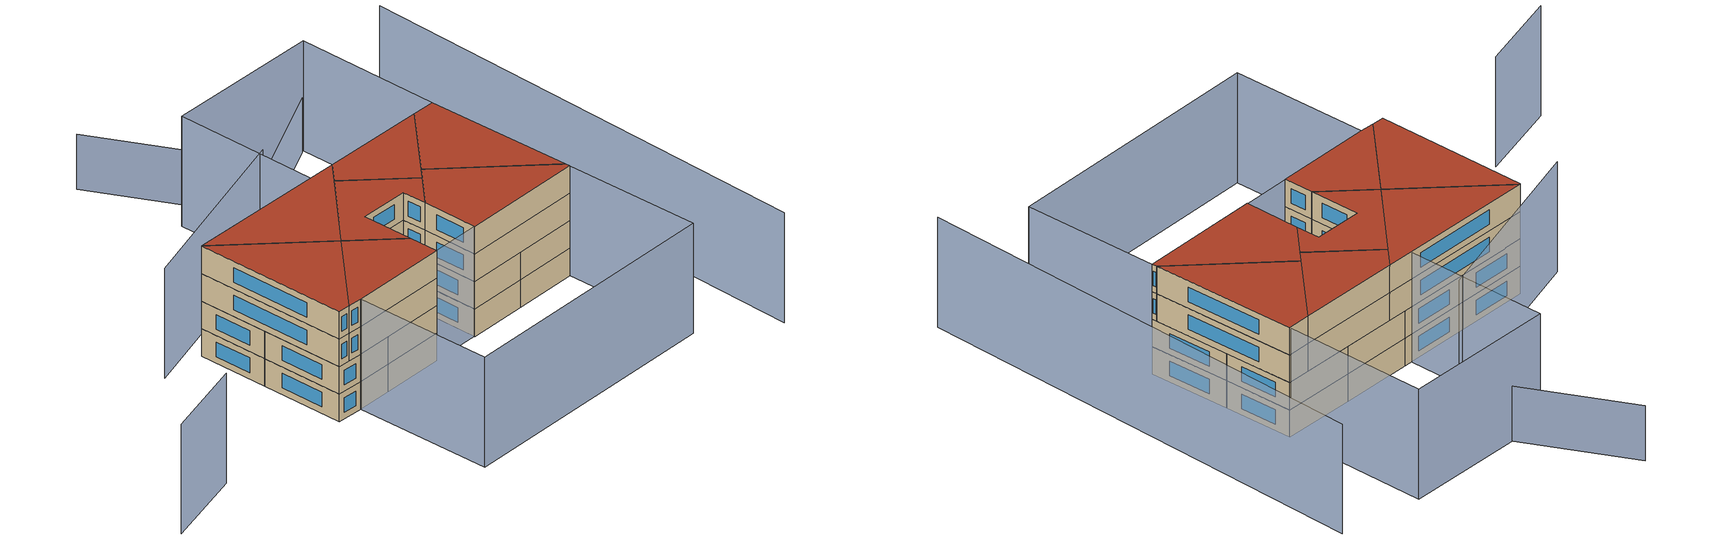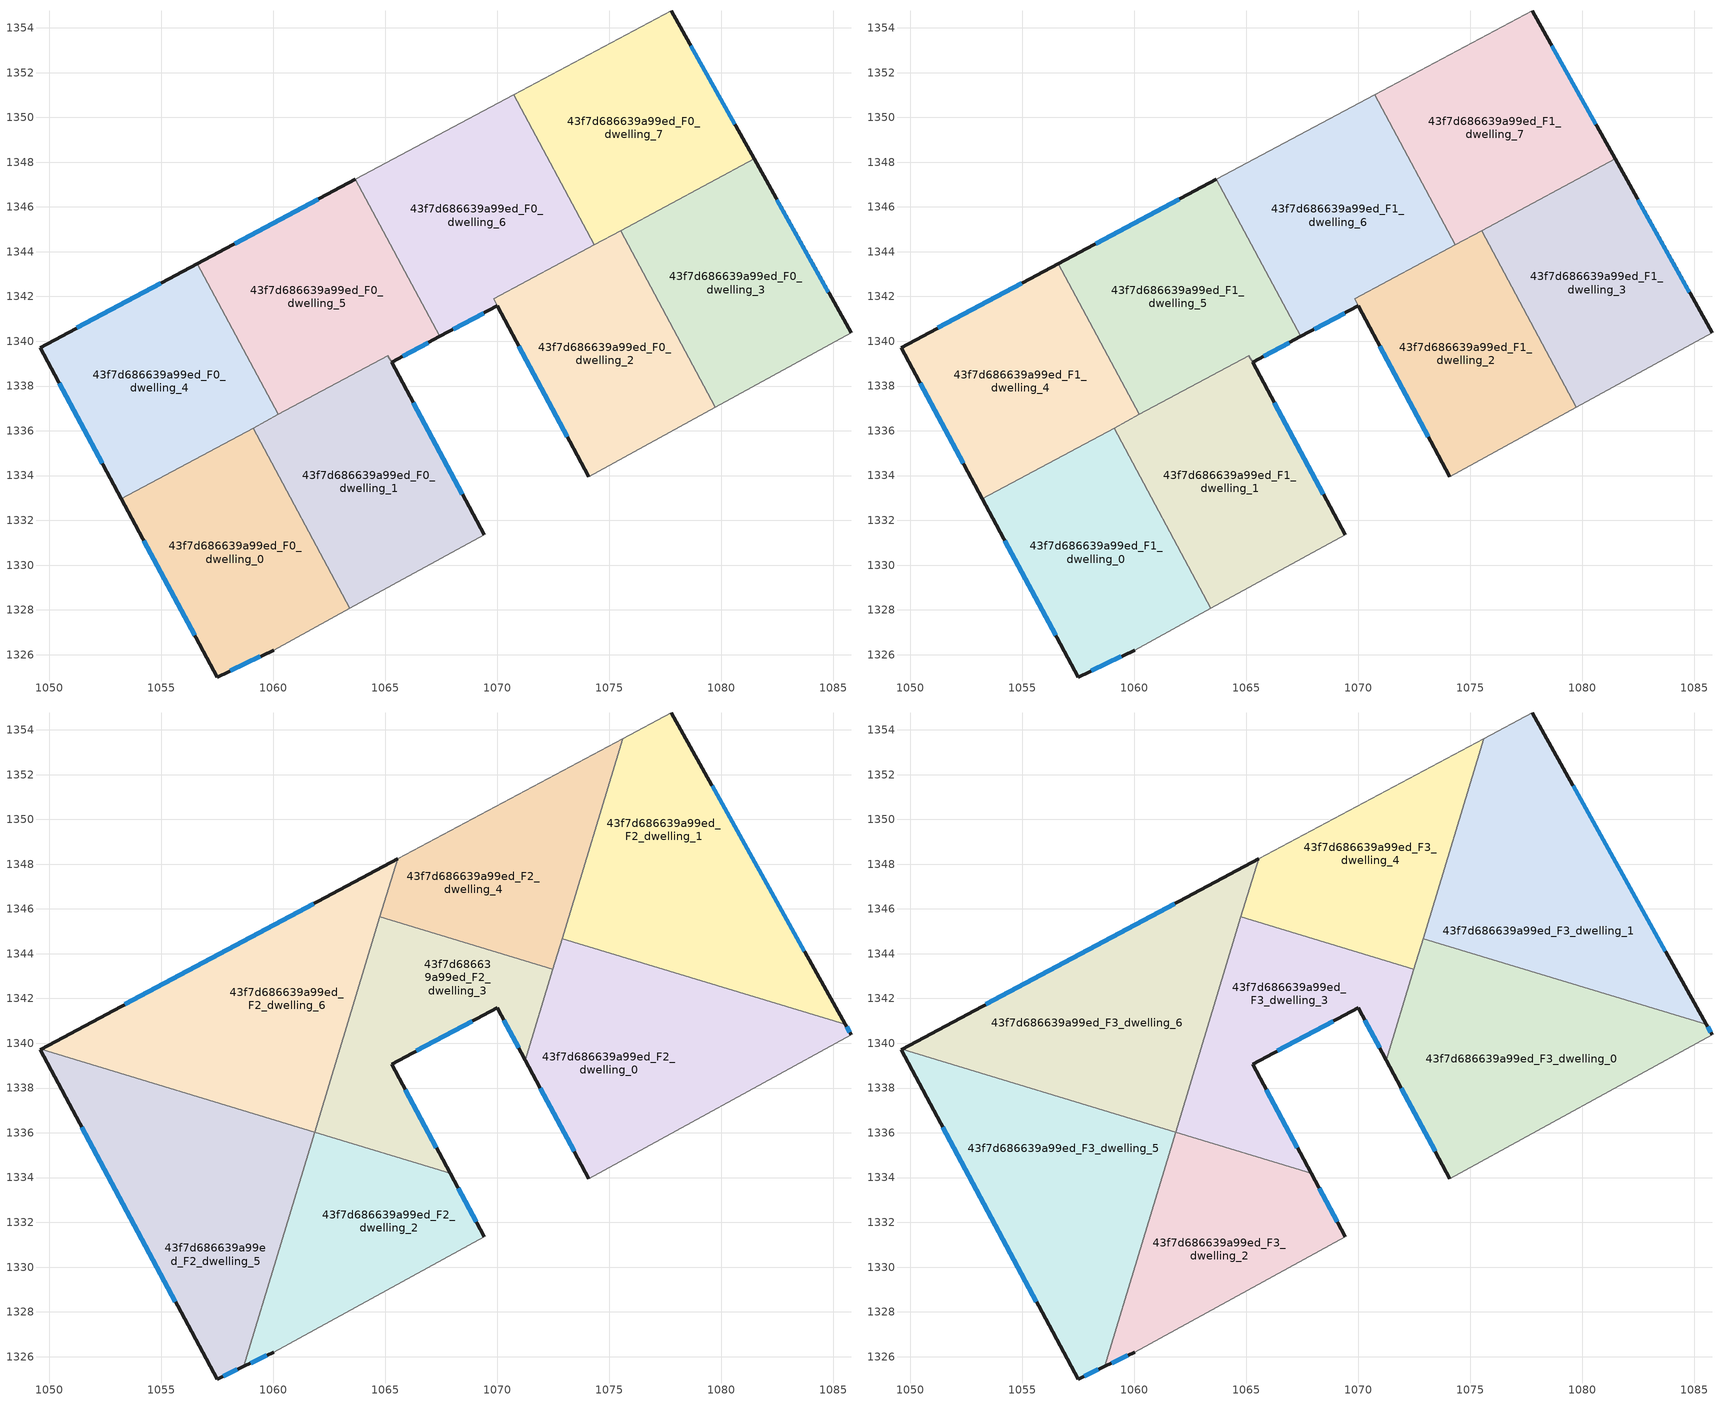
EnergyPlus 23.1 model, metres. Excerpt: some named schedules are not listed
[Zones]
43f7d686639a99ed_F0_dwelling_0
 floor ground (EU_floor_Construction): 1059.09,1336.12 1063.41,1328.07 1060.02,1326.21 1057.48,1324.99 1053.2,1332.96 z0
 wall outside (EU_wall_Construction): 1053.2,1332.96 1057.48,1324.99 1060.02,1326.21 z0:3
 wall to 43f7d686639a99ed_F0_dwelling_1 (EU_wall_Construction): 1063.41,1328.07 1059.09,1336.12 z0:3
 wall adiabatic (EU_wall_Construction): 1060.02,1326.21 1063.41,1328.07 z0:3
 wall to 43f7d686639a99ed_F0_dwelling_4 (EU_wall_Construction): 1059.09,1336.12 1053.2,1332.96 z0:3
 window (EU_Window_Construction): 1058.08,1325.28 1059.42,1325.92 / 1054.21,1331.09 1056.48,1326.86 z0.7:2.3
43f7d686639a99ed_F0_dwelling_1
 floor ground (EU_floor_Construction): 1065.12,1339.36 1069.41,1331.37 1063.41,1328.07 1059.09,1336.12 z0
 wall outside (EU_wall_Construction): 1069.41,1331.37 1065.28,1339.06 z0:3
 wall adiabatic (EU_wall_Construction): 1063.41,1328.07 1069.41,1331.37 z0:3
 wall to 43f7d686639a99ed_F0_dwelling_5 (EU_wall_Construction): 1065.28,1339.06 1065.12,1339.36 1060.23,1336.73 z0:3
 wall to 43f7d686639a99ed_F0_dwelling_4 (EU_wall_Construction): 1060.23,1336.73 1059.09,1336.12 z0:3
 window (EU_Window_Construction): 1068.44,1333.17 1066.25,1337.26 z0.7:2.3
43f7d686639a99ed_F0_dwelling_2
 floor ground (EU_floor_Construction): 1075.51,1344.94 1079.75,1337.05 1074.1,1333.94 1069.84,1341.89 z0
 wall outside (EU_wall_Construction): 1070,1341.58 1074.1,1333.94 z0:3
 wall to 43f7d686639a99ed_F0_dwelling_3 (EU_wall_Construction): 1079.75,1337.05 1075.51,1344.94 z0:3
 wall adiabatic (EU_wall_Construction): 1074.1,1333.94 1079.75,1337.05 z0:3
 wall to 43f7d686639a99ed_F0_dwelling_6 (EU_wall_Construction): 1074.34,1344.31 1069.84,1341.89 1070,1341.58 z0:3
 wall to 43f7d686639a99ed_F0_dwelling_7 (EU_wall_Construction): 1075.51,1344.94 1074.34,1344.31 z0:3
 window (EU_Window_Construction): 1070.96,1339.79 1073.14,1335.73 z0.7:2.3
43f7d686639a99ed_F0_dwelling_3
 floor ground (EU_floor_Construction): 1081.47,1348.14 1085.8,1340.38 1079.75,1337.05 1075.51,1344.94 z0
 wall outside (EU_wall_Construction): 1085.8,1340.38 1081.47,1348.14 z0:3
 wall adiabatic (EU_wall_Construction): 1079.75,1337.05 1085.8,1340.38 z0:3
 wall to 43f7d686639a99ed_F0_dwelling_7 (EU_wall_Construction): 1081.47,1348.14 1075.51,1344.94 z0:3
 window (EU_Window_Construction): 1084.79,1342.2 1082.49,1346.32 z0.7:2.3
43f7d686639a99ed_F0_dwelling_4
 floor ground (EU_floor_Construction): 1056.61,1343.46 1060.23,1336.73 1053.2,1332.96 1049.58,1339.71 z0
 wall outside (EU_wall_Construction): 1056.61,1343.46 1049.58,1339.71 1053.2,1332.96 z0:3
 wall to 43f7d686639a99ed_F0_dwelling_5 (EU_wall_Construction): 1060.23,1336.73 1056.61,1343.46 z0:3
 window (EU_Window_Construction): 1050.43,1338.12 1052.35,1334.54 / 1054.96,1342.58 1051.23,1340.59 z0.7:2.3
43f7d686639a99ed_F0_dwelling_5
 floor ground (EU_floor_Construction): 1063.66,1347.23 1067.43,1340.21 1065.28,1339.06 1065.12,1339.36 1060.23,1336.73 1056.61,1343.46 z0
 wall outside (EU_wall_Construction): 1063.66,1347.23 1056.61,1343.46 / 1065.28,1339.06 1067.43,1340.21 z0:3
 wall to 43f7d686639a99ed_F0_dwelling_6 (EU_wall_Construction): 1067.27,1340.52 1063.66,1347.23 / 1067.43,1340.21 1067.27,1340.51 z0:3
 window (EU_Window_Construction): 1062.01,1346.35 1058.27,1344.35 / 1065.79,1339.33 1066.93,1339.94 z0.7:2.3
43f7d686639a99ed_F0_dwelling_6
 floor ground (EU_floor_Construction): 1070.74,1351 1074.34,1344.31 1069.83,1341.89 1070,1341.58 1067.43,1340.21 1063.66,1347.23 z0
 wall outside (EU_wall_Construction): 1067.43,1340.21 1070,1341.58 z0:3
 wall adiabatic (EU_wall_Construction): 1070.74,1351 1063.66,1347.23 z0:3
 wall to 43f7d686639a99ed_F0_dwelling_7 (EU_wall_Construction): 1074.34,1344.31 1070.74,1351 z0:3
 window (EU_Window_Construction): 1068.04,1340.53 1069.4,1341.26 z0.7:2.3
43f7d686639a99ed_F0_dwelling_7
 floor ground (EU_floor_Construction): 1077.78,1354.76 1081.47,1348.14 1074.34,1344.31 1070.74,1351 z0
 wall outside (EU_wall_Construction): 1081.47,1348.14 1077.78,1354.76 z0:3
 wall adiabatic (EU_wall_Construction): 1077.78,1354.76 1070.74,1351 z0:3
 window (EU_Window_Construction): 1080.61,1349.7 1078.65,1353.21 z0.7:2.3
43f7d686639a99ed_F1_dwelling_0
 floor to 43f7d686639a99ed_F0_dwelling_0 (EU_floor_Construction): 1059.09,1336.12 1063.41,1328.07 1060.02,1326.21 1057.48,1324.99 1053.2,1332.96 z3
 wall outside (EU_wall_Construction): 1053.2,1332.96 1057.48,1324.99 1060.02,1326.21 z3:6
 wall to 43f7d686639a99ed_F1_dwelling_1 (EU_wall_Construction): 1063.41,1328.07 1059.09,1336.12 z3:6
 wall adiabatic (EU_wall_Construction): 1060.02,1326.21 1063.41,1328.07 z3:6
 wall to 43f7d686639a99ed_F1_dwelling_4 (EU_wall_Construction): 1059.09,1336.12 1053.2,1332.96 z3:6
 window (EU_Window_Construction): 1058.08,1325.28 1059.42,1325.92 / 1054.21,1331.09 1056.48,1326.86 z3.7:5.3
43f7d686639a99ed_F1_dwelling_1
 floor to 43f7d686639a99ed_F0_dwelling_1 (EU_floor_Construction): 1065.12,1339.36 1069.41,1331.37 1063.41,1328.07 1059.09,1336.12 z3
 wall outside (EU_wall_Construction): 1069.41,1331.37 1065.28,1339.06 z3:6
 wall adiabatic (EU_wall_Construction): 1063.41,1328.07 1069.41,1331.37 z3:6
 wall to 43f7d686639a99ed_F1_dwelling_5 (EU_wall_Construction): 1065.28,1339.06 1065.12,1339.36 1060.23,1336.73 z3:6
 wall to 43f7d686639a99ed_F1_dwelling_4 (EU_wall_Construction): 1060.23,1336.73 1059.09,1336.12 z3:6
 window (EU_Window_Construction): 1068.44,1333.17 1066.25,1337.26 z3.7:5.3
43f7d686639a99ed_F1_dwelling_2
 floor to 43f7d686639a99ed_F0_dwelling_2 (EU_floor_Construction): 1075.51,1344.94 1079.75,1337.05 1074.1,1333.94 1069.84,1341.89 z3
 wall outside (EU_wall_Construction): 1070,1341.58 1074.1,1333.94 z3:6
 wall to 43f7d686639a99ed_F1_dwelling_3 (EU_wall_Construction): 1079.75,1337.05 1075.51,1344.94 z3:6
 wall adiabatic (EU_wall_Construction): 1074.1,1333.94 1079.75,1337.05 z3:6
 wall to 43f7d686639a99ed_F1_dwelling_6 (EU_wall_Construction): 1074.34,1344.31 1069.84,1341.89 1070,1341.58 z3:6
 wall to 43f7d686639a99ed_F1_dwelling_7 (EU_wall_Construction): 1075.51,1344.94 1074.34,1344.31 z3:6
 window (EU_Window_Construction): 1070.96,1339.79 1073.14,1335.73 z3.7:5.3
 ceiling adiabatic (EU_roof_Construction): 1071.25,1339.25 1072.49,1343.31 1069.84,1341.89 z6
43f7d686639a99ed_F1_dwelling_3
 floor to 43f7d686639a99ed_F0_dwelling_3 (EU_floor_Construction): 1081.47,1348.14 1085.8,1340.38 1079.75,1337.05 1075.51,1344.94 z3
 wall outside (EU_wall_Construction): 1085.8,1340.38 1081.47,1348.14 z3:6
 wall adiabatic (EU_wall_Construction): 1079.75,1337.05 1085.8,1340.38 z3:6
 wall to 43f7d686639a99ed_F1_dwelling_7 (EU_wall_Construction): 1081.47,1348.14 1075.51,1344.94 z3:6
 window (EU_Window_Construction): 1084.79,1342.2 1082.49,1346.32 z3.7:5.3
43f7d686639a99ed_F1_dwelling_4
 floor to 43f7d686639a99ed_F0_dwelling_4 (EU_floor_Construction): 1056.61,1343.46 1060.23,1336.73 1053.2,1332.96 1049.58,1339.71 z3
 wall outside (EU_wall_Construction): 1056.61,1343.46 1049.58,1339.71 1053.2,1332.96 z3:6
 wall to 43f7d686639a99ed_F1_dwelling_5 (EU_wall_Construction): 1060.23,1336.73 1056.61,1343.46 z3:6
 window (EU_Window_Construction): 1050.43,1338.12 1052.35,1334.54 / 1054.96,1342.58 1051.23,1340.59 z3.7:5.3
43f7d686639a99ed_F1_dwelling_5
 floor to 43f7d686639a99ed_F0_dwelling_5 (EU_floor_Construction): 1063.66,1347.23 1067.43,1340.21 1065.28,1339.06 1065.12,1339.36 1060.23,1336.73 1056.61,1343.46 z3
 wall outside (EU_wall_Construction): 1063.66,1347.23 1056.61,1343.46 / 1065.28,1339.06 1067.43,1340.21 z3:6
 wall to 43f7d686639a99ed_F1_dwelling_6 (EU_wall_Construction): 1067.27,1340.52 1063.66,1347.23 / 1067.43,1340.21 1067.27,1340.51 z3:6
 window (EU_Window_Construction): 1062.01,1346.35 1058.27,1344.35 / 1065.79,1339.33 1066.93,1339.94 z3.7:5.3
43f7d686639a99ed_F1_dwelling_6
 floor to 43f7d686639a99ed_F0_dwelling_6 (EU_floor_Construction): 1070.74,1351 1074.34,1344.31 1069.83,1341.89 1070,1341.58 1067.43,1340.21 1063.66,1347.23 z3
 wall outside (EU_wall_Construction): 1067.43,1340.21 1070,1341.58 z3:6
 wall adiabatic (EU_wall_Construction): 1070.74,1351 1063.66,1347.23 z3:6
 wall to 43f7d686639a99ed_F1_dwelling_7 (EU_wall_Construction): 1074.34,1344.31 1070.74,1351 z3:6
 window (EU_Window_Construction): 1068.04,1340.53 1069.4,1341.26 z3.7:5.3
43f7d686639a99ed_F1_dwelling_7
 floor to 43f7d686639a99ed_F0_dwelling_7 (EU_floor_Construction): 1077.78,1354.76 1081.47,1348.14 1074.34,1344.31 1070.74,1351 z3
 wall outside (EU_wall_Construction): 1081.47,1348.14 1077.78,1354.76 z3:6
 wall adiabatic (EU_wall_Construction): 1077.78,1354.76 1070.74,1351 z3:6
 window (EU_Window_Construction): 1080.61,1349.7 1078.65,1353.21 z3.7:5.3
43f7d686639a99ed_F2_dwelling_0
 floor to 43f7d686639a99ed_F1_dwelling_2 (EU_floor_Construction): 1076.18,1343.68 1079.75,1337.05 1074.1,1333.94 1071.25,1339.25 1072.49,1343.32 1074.26,1344.27 z6
 floor to 43f7d686639a99ed_F1_dwelling_3 (EU_floor_Construction): 1085.54,1340.85 1085.8,1340.38 1079.75,1337.05 1076.18,1343.68 z6
 floor to 43f7d686639a99ed_F1_dwelling_6 (EU_floor_Construction): 1074.26,1344.27 1072.49,1343.32 1072.9,1344.68 z6
 wall outside (EU_wall_Construction): 1085.8,1340.38 1085.54,1340.84 / 1071.25,1339.24 1074.1,1333.94 z6:9
 wall adiabatic (EU_wall_Construction): 1074.1,1333.94 1085.8,1340.38 z6:9
 wall to 43f7d686639a99ed_F2_dwelling_1 (EU_wall_Construction): 1085.54,1340.84 1072.9,1344.68 z6:9
 wall to 43f7d686639a99ed_F2_dwelling_3 (EU_wall_Construction): 1072.49,1343.31 1071.25,1339.24 z6:9
 wall to 43f7d686639a99ed_F2_dwelling_4 (EU_wall_Construction): 1072.9,1344.68 1072.49,1343.31 z6:9
 window (EU_Window_Construction): 1085.74,1340.49 1085.6,1340.73 / 1071.92,1338 1073.43,1335.18 z6.7:8.3
43f7d686639a99ed_F2_dwelling_1
 floor to 43f7d686639a99ed_F1_dwelling_7 (EU_floor_Construction): 1077.78,1354.76 1081.47,1348.14 1074.34,1344.31 1073.35,1346.15 1075.6,1353.6 z6
 floor to 43f7d686639a99ed_F1_dwelling_3 (EU_floor_Construction): 1081.47,1348.14 1085.54,1340.85 1076.18,1343.68 1075.51,1344.94 z6
 floor to 43f7d686639a99ed_F1_dwelling_2 (EU_floor_Construction): 1075.51,1344.94 1076.18,1343.68 1074.26,1344.27 z6
 floor to 43f7d686639a99ed_F1_dwelling_6 (EU_floor_Construction): 1073.35,1346.15 1074.34,1344.31 1074.26,1344.27 1072.9,1344.68 z6
 wall outside (EU_wall_Construction): 1085.54,1340.84 1077.78,1354.76 z6:9
 wall adiabatic (EU_wall_Construction): 1077.78,1354.76 1075.6,1353.6 z6:9
 wall to 43f7d686639a99ed_F2_dwelling_4 (EU_wall_Construction): 1075.6,1353.6 1072.9,1344.68 z6:9
 window (EU_Window_Construction): 1083.72,1344.11 1079.6,1351.5 z6.7:8.3
43f7d686639a99ed_F2_dwelling_2
 floor to 43f7d686639a99ed_F1_dwelling_1 (EU_floor_Construction): 1067.9,1334.19 1069.41,1331.37 1063.41,1328.07 1060.87,1332.81 1061.84,1336.02 z6
 floor to 43f7d686639a99ed_F1_dwelling_0 (EU_floor_Construction): 1060.87,1332.81 1063.41,1328.07 1060.02,1326.21 1058.68,1325.56 z6
 wall outside (EU_wall_Construction): 1069.41,1331.37 1067.9,1334.19 / 1058.68,1325.56 1060.02,1326.21 z6:9
 wall to 43f7d686639a99ed_F2_dwelling_3 (EU_wall_Construction): 1067.9,1334.19 1061.84,1336.02 z6:9
 wall adiabatic (EU_wall_Construction): 1060.02,1326.21 1069.41,1331.37 z6:9
 wall to 43f7d686639a99ed_F2_dwelling_5 (EU_wall_Construction): 1061.84,1336.02 1058.68,1325.56 z6:9
 window (EU_Window_Construction): 1069.06,1332.03 1068.25,1333.52 / 1058.99,1325.71 1059.7,1326.06 z6.7:8.3
43f7d686639a99ed_F2_dwelling_3
 floor to 43f7d686639a99ed_F1_dwelling_6 (EU_floor_Construction): 1072.48,1343.31 1069.83,1341.89 1070,1341.58 1067.43,1340.21 1064.67,1345.35 1064.76,1345.65 z6
 floor adiabatic (EU_floor_Construction): 1072.49,1343.31 1071.25,1339.24 1069.83,1341.89 z6
 floor to 43f7d686639a99ed_F1_dwelling_1 (EU_floor_Construction): 1065.12,1339.36 1067.9,1334.19 1061.84,1336.02 1062.41,1337.9 z6
 floor to 43f7d686639a99ed_F1_dwelling_5 (EU_floor_Construction): 1064.67,1345.35 1067.43,1340.21 1065.28,1339.06 1065.12,1339.36 1062.42,1337.91 z6
 wall outside (EU_wall_Construction): 1067.9,1334.19 1065.28,1339.06 1070,1341.58 1071.25,1339.24 z6:9
 wall to 43f7d686639a99ed_F2_dwelling_4 (EU_wall_Construction): 1072.49,1343.31 1064.76,1345.65 z6:9
 wall to 43f7d686639a99ed_F2_dwelling_6 (EU_wall_Construction): 1064.76,1345.65 1061.85,1336.04 z6:9
 wall to 43f7d686639a99ed_F2_dwelling_5 (EU_wall_Construction): 1061.85,1336.04 1061.84,1336.02 z6:9
 window (EU_Window_Construction): 1070.29,1341.03 1070.96,1339.79 / 1066.39,1339.65 1068.89,1340.99 / 1067.28,1335.33 1065.89,1337.92 z6.7:8.3
43f7d686639a99ed_F2_dwelling_4
 floor to 43f7d686639a99ed_F1_dwelling_6 (EU_floor_Construction): 1070.74,1351 1073.35,1346.15 1072.48,1343.31 1064.76,1345.65 1065.54,1348.23 z6
 floor to 43f7d686639a99ed_F1_dwelling_7 (EU_floor_Construction): 1075.6,1353.6 1073.35,1346.15 1070.74,1351 z6
 wall adiabatic (EU_wall_Construction): 1075.6,1353.6 1065.54,1348.23 z6:9
 wall to 43f7d686639a99ed_F2_dwelling_6 (EU_wall_Construction): 1065.55,1348.23 1064.76,1345.65 z6:9
43f7d686639a99ed_F2_dwelling_5
 floor to 43f7d686639a99ed_F1_dwelling_0 (EU_floor_Construction): 1059.09,1336.12 1060.87,1332.81 1058.68,1325.56 1057.48,1324.99 1053.2,1332.96 z6
 floor to 43f7d686639a99ed_F1_dwelling_4 (EU_floor_Construction): 1059.99,1336.6 1053.2,1332.96 1049.58,1339.71 1049.63,1339.74 z6
 floor to 43f7d686639a99ed_F1_dwelling_1 (EU_floor_Construction): 1061.85,1336.04 1060.87,1332.81 1059.09,1336.12 1059.99,1336.6 z6
 wall outside (EU_wall_Construction): 1049.63,1339.74 1049.58,1339.71 1057.48,1324.99 1058.68,1325.56 z6:9
 wall to 43f7d686639a99ed_F2_dwelling_6 (EU_wall_Construction): 1061.85,1336.04 1049.63,1339.74 z6:9
 window (EU_Window_Construction): 1057.76,1325.13 1058.4,1325.43 / 1051.43,1336.25 1055.63,1328.45 z6.7:8.3
43f7d686639a99ed_F2_dwelling_6
 floor to 43f7d686639a99ed_F1_dwelling_5 (EU_floor_Construction): 1063.66,1347.23 1064.67,1345.35 1062.42,1337.91 1060.23,1336.73 1056.61,1343.46 z6
 floor to 43f7d686639a99ed_F1_dwelling_6 (EU_floor_Construction): 1065.54,1348.23 1064.67,1345.35 1063.66,1347.23 z6
 floor to 43f7d686639a99ed_F1_dwelling_4 (EU_floor_Construction): 1056.61,1343.46 1060.23,1336.73 1059.99,1336.6 1049.63,1339.74 z6
 floor to 43f7d686639a99ed_F1_dwelling_1 (EU_floor_Construction): 1062.41,1337.9 1061.85,1336.04 1059.99,1336.6 z6
 wall outside (EU_wall_Construction): 1065.54,1348.23 1049.63,1339.74 z6:9
 window (EU_Window_Construction): 1061.81,1346.24 1053.36,1341.73 z6.7:8.3
43f7d686639a99ed_F3_dwelling_0
 floor to 43f7d686639a99ed_F2_dwelling_0 (EU_floor_Construction): 1085.54,1340.84 1085.8,1340.38 1074.1,1333.94 1071.25,1339.24 1072.9,1344.68 z9
 wall outside (EU_wall_Construction): 1085.8,1340.38 1085.54,1340.84 / 1071.25,1339.24 1074.1,1333.94 z9:12
 wall adiabatic (EU_wall_Construction): 1074.1,1333.94 1085.8,1340.38 z9:12
 wall to 43f7d686639a99ed_F3_dwelling_1 (EU_wall_Construction): 1085.54,1340.84 1072.9,1344.68 z9:12
 wall to 43f7d686639a99ed_F3_dwelling_3 (EU_wall_Construction): 1072.49,1343.31 1071.25,1339.24 z9:12
 wall to 43f7d686639a99ed_F3_dwelling_4 (EU_wall_Construction): 1072.9,1344.68 1072.49,1343.31 z9:12
 window (EU_Window_Construction): 1085.74,1340.49 1085.6,1340.73 / 1071.92,1338 1073.43,1335.18 z9.7:11.3
 roof outside (EU_roof_Construction): 1085.8,1340.38 1085.54,1340.84 1072.9,1344.68 1071.25,1339.24 1074.1,1333.94 z12
43f7d686639a99ed_F3_dwelling_1
 floor to 43f7d686639a99ed_F2_dwelling_1 (EU_floor_Construction): 1077.78,1354.76 1085.54,1340.84 1072.9,1344.68 1075.6,1353.6 z9
 wall outside (EU_wall_Construction): 1085.54,1340.84 1077.78,1354.76 z9:12
 wall adiabatic (EU_wall_Construction): 1077.78,1354.76 1075.6,1353.6 z9:12
 wall to 43f7d686639a99ed_F3_dwelling_4 (EU_wall_Construction): 1075.6,1353.6 1072.9,1344.68 z9:12
 window (EU_Window_Construction): 1083.72,1344.11 1079.6,1351.5 z9.7:11.3
 roof outside (EU_roof_Construction): 1085.54,1340.84 1077.78,1354.76 1075.6,1353.6 1072.9,1344.68 z12
43f7d686639a99ed_F3_dwelling_2
 floor to 43f7d686639a99ed_F2_dwelling_2 (EU_floor_Construction): 1067.9,1334.19 1069.41,1331.37 1060.02,1326.21 1058.68,1325.56 1061.84,1336.02 z9
 wall outside (EU_wall_Construction): 1069.41,1331.37 1067.9,1334.19 / 1058.68,1325.56 1060.02,1326.21 z9:12
 wall to 43f7d686639a99ed_F3_dwelling_3 (EU_wall_Construction): 1067.9,1334.19 1061.84,1336.02 z9:12
 wall adiabatic (EU_wall_Construction): 1060.02,1326.21 1069.41,1331.37 z9:12
 wall to 43f7d686639a99ed_F3_dwelling_5 (EU_wall_Construction): 1061.84,1336.02 1058.68,1325.56 z9:12
 window (EU_Window_Construction): 1069.06,1332.03 1068.25,1333.52 / 1058.99,1325.71 1059.7,1326.06 z9.7:11.3
 roof outside (EU_roof_Construction): 1069.41,1331.37 1067.9,1334.19 1061.84,1336.02 1058.68,1325.56 1060.02,1326.21 z12
43f7d686639a99ed_F3_dwelling_3
 floor to 43f7d686639a99ed_F2_dwelling_3 (EU_floor_Construction): 1072.49,1343.31 1071.25,1339.24 1070,1341.58 1065.28,1339.06 1067.9,1334.19 1061.84,1336.02 1064.76,1345.65 z9
 wall outside (EU_wall_Construction): 1067.9,1334.19 1065.28,1339.06 1070,1341.58 1071.25,1339.24 z9:12
 wall to 43f7d686639a99ed_F3_dwelling_4 (EU_wall_Construction): 1072.49,1343.31 1064.76,1345.65 z9:12
 wall to 43f7d686639a99ed_F3_dwelling_6 (EU_wall_Construction): 1064.76,1345.65 1061.85,1336.04 z9:12
 wall to 43f7d686639a99ed_F3_dwelling_5 (EU_wall_Construction): 1061.85,1336.04 1061.84,1336.02 z9:12
 window (EU_Window_Construction): 1070.29,1341.03 1070.96,1339.79 / 1066.39,1339.65 1068.89,1340.99 / 1067.28,1335.33 1065.89,1337.92 z9.7:11.3
 roof outside (EU_roof_Construction): 1067.9,1334.19 1065.28,1339.06 1070,1341.58 1071.25,1339.24 1072.49,1343.31 1064.76,1345.65 1061.84,1336.02 z12
43f7d686639a99ed_F3_dwelling_4
 floor to 43f7d686639a99ed_F2_dwelling_4 (EU_floor_Construction): 1075.6,1353.6 1072.49,1343.31 1064.76,1345.65 1065.54,1348.23 z9
 wall adiabatic (EU_wall_Construction): 1075.6,1353.6 1065.54,1348.23 z9:12
 wall to 43f7d686639a99ed_F3_dwelling_6 (EU_wall_Construction): 1065.55,1348.23 1064.76,1345.65 z9:12
 roof outside (EU_roof_Construction): 1072.49,1343.31 1075.6,1353.6 1065.54,1348.23 1064.76,1345.65 z12
43f7d686639a99ed_F3_dwelling_5
 floor to 43f7d686639a99ed_F2_dwelling_5 (EU_floor_Construction): 1061.85,1336.04 1058.68,1325.56 1057.48,1324.99 1049.58,1339.71 1049.63,1339.74 z9
 wall outside (EU_wall_Construction): 1049.63,1339.74 1049.58,1339.71 1057.48,1324.99 1058.68,1325.56 z9:12
 wall to 43f7d686639a99ed_F3_dwelling_6 (EU_wall_Construction): 1061.85,1336.04 1049.63,1339.74 z9:12
 window (EU_Window_Construction): 1057.76,1325.13 1058.4,1325.43 / 1051.43,1336.25 1055.63,1328.45 z9.7:11.3
 roof outside (EU_roof_Construction): 1058.68,1325.56 1061.85,1336.04 1049.63,1339.74 1049.58,1339.71 1057.48,1324.99 z12
43f7d686639a99ed_F3_dwelling_6
 floor to 43f7d686639a99ed_F2_dwelling_6 (EU_floor_Construction): 1065.54,1348.23 1061.85,1336.04 1049.63,1339.74 z9
 wall outside (EU_wall_Construction): 1065.54,1348.23 1049.63,1339.74 z9:12
 window (EU_Window_Construction): 1061.81,1346.24 1053.36,1341.73 z9.7:11.3
 roof outside (EU_roof_Construction): 1061.85,1336.04 1065.54,1348.23 1049.63,1339.74 z12
shading: 1044.15,1319 1037.31,1312.48 / 1060.47,1352.79 1045.1,1337.43 / 1101.39,1326.13 1079.03,1371.57 / 1067.23,1313.16 1060.02,1326.21 / 1060.02,1326.21 1085.79,1340.46 / 1085.79,1340.46 1093.01,1327.42 / 1093.01,1327.42 1067.23,1313.16 / 1077.78,1354.76 1062.94,1346.85 / 1062.94,1346.85 1055.57,1360.67 / 1055.57,1360.67 1070.41,1368.58 / 1070.41,1368.58 1077.78,1354.76 z0:12; 1070.22,1368.35 1063.58,1359.19 / 1063.58,1359.19 1048.78,1369.9 z0:6
[Building]
EU S2 Campaign: North Axis=0; Terrain=City; Solar Distribution=FullExterior
[Site:Location]
Budapest.Ferenc.Liszt.Intl.AP: Latitude=47.437; Longitude=19.256; Time Zone=1; Elevation=185
[SizingPeriod:WeatherFileDays]
AnnualSizingPeriod: Begin Month=1; Begin Day of Month=1; End Month=12; End Day of Month=31; Day of Week for Start Day=Monday; Use Weather File Daylight Saving Period=No; Use Weather File Rain and Snow Indicators=No
[MATERIAL]
EU_InternalMass_Material: Roughness=MediumRough; Thickness=0.1; Conductivity=1; Density=1800; Specific Heat=900; Thermal Absorptance=0.9; Solar Absorptance=0.7; Visible Absorptance=0.7
[MATERIAL:NOMASS] Roughness=MediumRough; Thermal Absorptance=0.9; Solar Absorptance=0.7; Visible Absorptance=0.7
Name | Thermal Resistance
EU_wall_NoMass | 0.832559
EU_roof_NoMass | 1.39638
EU_floor_NoMass | 0.872794
[WINDOWMATERIAL:SIMPLEGLAZINGSYSTEM]
EU_Window_SimpleGlazing: UFactor=2.79869; Solar Heat Gain Coefficient=0.75; Visible Transmittance=0.75
[CONSTRUCTION]
EU_wall_Construction: EU_wall_NoMass
EU_roof_Construction: EU_roof_NoMass
EU_floor_Construction: EU_floor_NoMass
EU_Window_Construction: EU_Window_SimpleGlazing
EU_InternalMass_Construction: EU_InternalMass_Material
[ZONE] Type=1; Multiplier=1; Ceiling Height=autocalculate; Floor Area=autocalculate; Part of Total Floor Area=Yes
Name | Volume
43f7d686639a99ed_F0_dwelling_0; 43f7d686639a99ed_F1_dwelling_0 | 183.138
43f7d686639a99ed_F2_dwelling_0; 43f7d686639a99ed_F3_dwelling_0 | 243.758
43f7d686639a99ed_F0_dwelling_1; 43f7d686639a99ed_F1_dwelling_1 | 186.885
43f7d686639a99ed_F2_dwelling_1; 43f7d686639a99ed_F3_dwelling_1 | 243.752
43f7d686639a99ed_F0_dwelling_2; 43f7d686639a99ed_F1_dwelling_2 | 173.781
43f7d686639a99ed_F2_dwelling_2; 43f7d686639a99ed_F3_dwelling_2 | 163.605
43f7d686639a99ed_F0_dwelling_3; 43f7d686639a99ed_F1_dwelling_3 | 183.117
43f7d686639a99ed_F2_dwelling_3; 43f7d686639a99ed_F3_dwelling_3 | 162.782
43f7d686639a99ed_F0_dwelling_4; 43f7d686639a99ed_F1_dwelling_4 | 183.131
43f7d686639a99ed_F2_dwelling_4; 43f7d686639a99ed_F3_dwelling_4 | 162.796
43f7d686639a99ed_F0_dwelling_5; 43f7d686639a99ed_F1_dwelling_5 | 185.608
43f7d686639a99ed_F2_dwelling_5; 43f7d686639a99ed_F3_dwelling_5 | 244.184
43f7d686639a99ed_F0_dwelling_6; 43f7d686639a99ed_F1_dwelling_6 | 186.127
43f7d686639a99ed_F2_dwelling_6; 43f7d686639a99ed_F3_dwelling_6 | 244.174
43f7d686639a99ed_F0_dwelling_7; 43f7d686639a99ed_F1_dwelling_7 | 183.146
[INTERNALMASS] Construction=EU_InternalMass_Construction
Name | Zone or ZoneList | Surface Area
43f7d686639a99ed_F0_dwelling_0_EU_InternalMass | 43f7d686639a99ed_F0_dwelling_0 | 61.0459
43f7d686639a99ed_F0_dwelling_1_EU_InternalMass | 43f7d686639a99ed_F0_dwelling_1 | 62.2973
43f7d686639a99ed_F0_dwelling_2_EU_InternalMass | 43f7d686639a99ed_F0_dwelling_2 | 57.9464
43f7d686639a99ed_F0_dwelling_3_EU_InternalMass | 43f7d686639a99ed_F0_dwelling_3 | 61.0389
43f7d686639a99ed_F0_dwelling_4_EU_InternalMass | 43f7d686639a99ed_F0_dwelling_4 | 61.0437
43f7d686639a99ed_F0_dwelling_5_EU_InternalMass | 43f7d686639a99ed_F0_dwelling_5 | 61.8682
43f7d686639a99ed_F0_dwelling_6_EU_InternalMass | 43f7d686639a99ed_F0_dwelling_6 | 62.042
43f7d686639a99ed_F0_dwelling_7_EU_InternalMass | 43f7d686639a99ed_F0_dwelling_7 | 61.0489
43f7d686639a99ed_F1_dwelling_0_EU_InternalMass | 43f7d686639a99ed_F1_dwelling_0 | 61.0459
43f7d686639a99ed_F1_dwelling_1_EU_InternalMass | 43f7d686639a99ed_F1_dwelling_1 | 62.2973
43f7d686639a99ed_F1_dwelling_2_EU_InternalMass | 43f7d686639a99ed_F1_dwelling_2 | 57.9464
43f7d686639a99ed_F1_dwelling_3_EU_InternalMass | 43f7d686639a99ed_F1_dwelling_3 | 61.0389
43f7d686639a99ed_F1_dwelling_4_EU_InternalMass | 43f7d686639a99ed_F1_dwelling_4 | 61.0437
43f7d686639a99ed_F1_dwelling_5_EU_InternalMass | 43f7d686639a99ed_F1_dwelling_5 | 61.8682
43f7d686639a99ed_F1_dwelling_6_EU_InternalMass | 43f7d686639a99ed_F1_dwelling_6 | 62.042
43f7d686639a99ed_F1_dwelling_7_EU_InternalMass | 43f7d686639a99ed_F1_dwelling_7 | 61.0489
43f7d686639a99ed_F2_dwelling_0_EU_InternalMass | 43f7d686639a99ed_F2_dwelling_0 | 81.2529
43f7d686639a99ed_F2_dwelling_1_EU_InternalMass | 43f7d686639a99ed_F2_dwelling_1 | 81.2506
43f7d686639a99ed_F2_dwelling_2_EU_InternalMass | 43f7d686639a99ed_F2_dwelling_2 | 54.5354
43f7d686639a99ed_F2_dwelling_3_EU_InternalMass | 43f7d686639a99ed_F2_dwelling_3 | 54.2606
43f7d686639a99ed_F2_dwelling_4_EU_InternalMass | 43f7d686639a99ed_F2_dwelling_4 | 54.2653
43f7d686639a99ed_F2_dwelling_5_EU_InternalMass | 43f7d686639a99ed_F2_dwelling_5 | 81.3947
43f7d686639a99ed_F2_dwelling_6_EU_InternalMass | 43f7d686639a99ed_F2_dwelling_6 | 81.3912
43f7d686639a99ed_F3_dwelling_0_EU_InternalMass | 43f7d686639a99ed_F3_dwelling_0 | 81.2529
43f7d686639a99ed_F3_dwelling_1_EU_InternalMass | 43f7d686639a99ed_F3_dwelling_1 | 81.2506
43f7d686639a99ed_F3_dwelling_2_EU_InternalMass | 43f7d686639a99ed_F3_dwelling_2 | 54.5354
43f7d686639a99ed_F3_dwelling_3_EU_InternalMass | 43f7d686639a99ed_F3_dwelling_3 | 54.2606
43f7d686639a99ed_F3_dwelling_4_EU_InternalMass | 43f7d686639a99ed_F3_dwelling_4 | 54.2653
43f7d686639a99ed_F3_dwelling_5_EU_InternalMass | 43f7d686639a99ed_F3_dwelling_5 | 81.3947
43f7d686639a99ed_F3_dwelling_6_EU_InternalMass | 43f7d686639a99ed_F3_dwelling_6 | 81.3912
[OTHEREQUIPMENT] Fuel Type=Electricity; Design Level Calculation Method=Watts/Area; Power per Zone Floor Area=1; Fraction Latent=0; Fraction Radiant=0; Fraction Lost=0; Carbon Dioxide Generation Rate=0; EndUse Subcategory=EU_Step8_InternalGains
Name | Zone or ZoneList or Space or SpaceList | Schedule
EU_Step8_InternalGain_43f7d686639a99ed_F0_dwelling_0_f000 | 43f7d686639a99ed_F0_dwelling_0 | EU_Step8_GainSchedule_43f7d686639a99ed_F0_dwelling_0_f000
EU_Step8_InternalGain_43f7d686639a99ed_F0_dwelling_1_f000 | 43f7d686639a99ed_F0_dwelling_1 | EU_Step8_GainSchedule_43f7d686639a99ed_F0_dwelling_1_f000
EU_Step8_InternalGain_43f7d686639a99ed_F0_dwelling_2_f000 | 43f7d686639a99ed_F0_dwelling_2 | EU_Step8_GainSchedule_43f7d686639a99ed_F0_dwelling_2_f000
EU_Step8_InternalGain_43f7d686639a99ed_F0_dwelling_3_f000 | 43f7d686639a99ed_F0_dwelling_3 | EU_Step8_GainSchedule_43f7d686639a99ed_F0_dwelling_3_f000
EU_Step8_InternalGain_43f7d686639a99ed_F0_dwelling_4_f000 | 43f7d686639a99ed_F0_dwelling_4 | EU_Step8_GainSchedule_43f7d686639a99ed_F0_dwelling_4_f000
EU_Step8_InternalGain_43f7d686639a99ed_F0_dwelling_5_f000 | 43f7d686639a99ed_F0_dwelling_5 | EU_Step8_GainSchedule_43f7d686639a99ed_F0_dwelling_5_f000
EU_Step8_InternalGain_43f7d686639a99ed_F0_dwelling_6_f000 | 43f7d686639a99ed_F0_dwelling_6 | EU_Step8_GainSchedule_43f7d686639a99ed_F0_dwelling_6_f000
EU_Step8_InternalGain_43f7d686639a99ed_F0_dwelling_7_f000 | 43f7d686639a99ed_F0_dwelling_7 | EU_Step8_GainSchedule_43f7d686639a99ed_F0_dwelling_7_f000
EU_Step8_InternalGain_43f7d686639a99ed_F1_dwelling_0_f000 | 43f7d686639a99ed_F1_dwelling_0 | EU_Step8_GainSchedule_43f7d686639a99ed_F1_dwelling_0_f000
EU_Step8_InternalGain_43f7d686639a99ed_F1_dwelling_1_f000 | 43f7d686639a99ed_F1_dwelling_1 | EU_Step8_GainSchedule_43f7d686639a99ed_F1_dwelling_1_f000
EU_Step8_InternalGain_43f7d686639a99ed_F1_dwelling_2_f000 | 43f7d686639a99ed_F1_dwelling_2 | EU_Step8_GainSchedule_43f7d686639a99ed_F1_dwelling_2_f000
EU_Step8_InternalGain_43f7d686639a99ed_F1_dwelling_3_f000 | 43f7d686639a99ed_F1_dwelling_3 | EU_Step8_GainSchedule_43f7d686639a99ed_F1_dwelling_3_f000
EU_Step8_InternalGain_43f7d686639a99ed_F1_dwelling_4_f000 | 43f7d686639a99ed_F1_dwelling_4 | EU_Step8_GainSchedule_43f7d686639a99ed_F1_dwelling_4_f000
EU_Step8_InternalGain_43f7d686639a99ed_F1_dwelling_5_f000 | 43f7d686639a99ed_F1_dwelling_5 | EU_Step8_GainSchedule_43f7d686639a99ed_F1_dwelling_5_f000
EU_Step8_InternalGain_43f7d686639a99ed_F1_dwelling_6_f000 | 43f7d686639a99ed_F1_dwelling_6 | EU_Step8_GainSchedule_43f7d686639a99ed_F1_dwelling_6_f000
EU_Step8_InternalGain_43f7d686639a99ed_F1_dwelling_7_f000 | 43f7d686639a99ed_F1_dwelling_7 | EU_Step8_GainSchedule_43f7d686639a99ed_F1_dwelling_7_f000
EU_Step8_InternalGain_43f7d686639a99ed_F2_dwelling_0_f000 | 43f7d686639a99ed_F2_dwelling_0 | EU_Step8_GainSchedule_43f7d686639a99ed_F2_dwelling_0_f000
EU_Step8_InternalGain_43f7d686639a99ed_F2_dwelling_1_f000 | 43f7d686639a99ed_F2_dwelling_1 | EU_Step8_GainSchedule_43f7d686639a99ed_F2_dwelling_1_f000
EU_Step8_InternalGain_43f7d686639a99ed_F2_dwelling_2_f000 | 43f7d686639a99ed_F2_dwelling_2 | EU_Step8_GainSchedule_43f7d686639a99ed_F2_dwelling_2_f000
EU_Step8_InternalGain_43f7d686639a99ed_F2_dwelling_3_f000 | 43f7d686639a99ed_F2_dwelling_3 | EU_Step8_GainSchedule_43f7d686639a99ed_F2_dwelling_3_f000
EU_Step8_InternalGain_43f7d686639a99ed_F2_dwelling_4_f000 | 43f7d686639a99ed_F2_dwelling_4 | EU_Step8_GainSchedule_43f7d686639a99ed_F2_dwelling_4_f000
EU_Step8_InternalGain_43f7d686639a99ed_F2_dwelling_5_f000 | 43f7d686639a99ed_F2_dwelling_5 | EU_Step8_GainSchedule_43f7d686639a99ed_F2_dwelling_5_f000
EU_Step8_InternalGain_43f7d686639a99ed_F2_dwelling_6_f000 | 43f7d686639a99ed_F2_dwelling_6 | EU_Step8_GainSchedule_43f7d686639a99ed_F2_dwelling_6_f000
EU_Step8_InternalGain_43f7d686639a99ed_F3_dwelling_0_f000 | 43f7d686639a99ed_F3_dwelling_0 | EU_Step8_GainSchedule_43f7d686639a99ed_F3_dwelling_0_f000
EU_Step8_InternalGain_43f7d686639a99ed_F3_dwelling_1_f000 | 43f7d686639a99ed_F3_dwelling_1 | EU_Step8_GainSchedule_43f7d686639a99ed_F3_dwelling_1_f000
EU_Step8_InternalGain_43f7d686639a99ed_F3_dwelling_2_f000 | 43f7d686639a99ed_F3_dwelling_2 | EU_Step8_GainSchedule_43f7d686639a99ed_F3_dwelling_2_f000
EU_Step8_InternalGain_43f7d686639a99ed_F3_dwelling_3_f000 | 43f7d686639a99ed_F3_dwelling_3 | EU_Step8_GainSchedule_43f7d686639a99ed_F3_dwelling_3_f000
EU_Step8_InternalGain_43f7d686639a99ed_F3_dwelling_4_f000 | 43f7d686639a99ed_F3_dwelling_4 | EU_Step8_GainSchedule_43f7d686639a99ed_F3_dwelling_4_f000
EU_Step8_InternalGain_43f7d686639a99ed_F3_dwelling_5_f000 | 43f7d686639a99ed_F3_dwelling_5 | EU_Step8_GainSchedule_43f7d686639a99ed_F3_dwelling_5_f000
EU_Step8_InternalGain_43f7d686639a99ed_F3_dwelling_6_f000 | 43f7d686639a99ed_F3_dwelling_6 | EU_Step8_GainSchedule_43f7d686639a99ed_F3_dwelling_6_f000
[ZONEVENTILATION:DESIGNFLOWRATE] Schedule=EU_AlwaysOn; Design Flow Rate Calculation Method=AirChanges/Hour; Air Changes per Hour=0.475469; Ventilation Type=Natural; Fan Pressure Rise=0; Fan Total Efficiency=1; Constant Term Coefficient=1; Temperature Term Coefficient=0; Velocity Term Coefficient=0; Velocity Squared Term Coefficient=0; Minimum Indoor Temperature=-100; Maximum Indoor Temperature=100; Delta Temperature=-100; Minimum Outdoor Temperature=-100; Maximum Outdoor Temperature=100; Maximum Wind Speed=40
Name | Zone or ZoneList or Space or SpaceList
EU_ConstantAir_43f7d686639a99ed_F0_dwelling_0 | 43f7d686639a99ed_F0_dwelling_0
EU_ConstantAir_43f7d686639a99ed_F0_dwelling_1 | 43f7d686639a99ed_F0_dwelling_1
EU_ConstantAir_43f7d686639a99ed_F0_dwelling_2 | 43f7d686639a99ed_F0_dwelling_2
EU_ConstantAir_43f7d686639a99ed_F0_dwelling_3 | 43f7d686639a99ed_F0_dwelling_3
EU_ConstantAir_43f7d686639a99ed_F0_dwelling_4 | 43f7d686639a99ed_F0_dwelling_4
EU_ConstantAir_43f7d686639a99ed_F0_dwelling_5 | 43f7d686639a99ed_F0_dwelling_5
EU_ConstantAir_43f7d686639a99ed_F0_dwelling_6 | 43f7d686639a99ed_F0_dwelling_6
EU_ConstantAir_43f7d686639a99ed_F0_dwelling_7 | 43f7d686639a99ed_F0_dwelling_7
EU_ConstantAir_43f7d686639a99ed_F1_dwelling_0 | 43f7d686639a99ed_F1_dwelling_0
EU_ConstantAir_43f7d686639a99ed_F1_dwelling_1 | 43f7d686639a99ed_F1_dwelling_1
EU_ConstantAir_43f7d686639a99ed_F1_dwelling_2 | 43f7d686639a99ed_F1_dwelling_2
EU_ConstantAir_43f7d686639a99ed_F1_dwelling_3 | 43f7d686639a99ed_F1_dwelling_3
EU_ConstantAir_43f7d686639a99ed_F1_dwelling_4 | 43f7d686639a99ed_F1_dwelling_4
EU_ConstantAir_43f7d686639a99ed_F1_dwelling_5 | 43f7d686639a99ed_F1_dwelling_5
EU_ConstantAir_43f7d686639a99ed_F1_dwelling_6 | 43f7d686639a99ed_F1_dwelling_6
EU_ConstantAir_43f7d686639a99ed_F1_dwelling_7 | 43f7d686639a99ed_F1_dwelling_7
EU_ConstantAir_43f7d686639a99ed_F2_dwelling_0 | 43f7d686639a99ed_F2_dwelling_0
EU_ConstantAir_43f7d686639a99ed_F2_dwelling_1 | 43f7d686639a99ed_F2_dwelling_1
EU_ConstantAir_43f7d686639a99ed_F2_dwelling_2 | 43f7d686639a99ed_F2_dwelling_2
EU_ConstantAir_43f7d686639a99ed_F2_dwelling_3 | 43f7d686639a99ed_F2_dwelling_3
EU_ConstantAir_43f7d686639a99ed_F2_dwelling_4 | 43f7d686639a99ed_F2_dwelling_4
EU_ConstantAir_43f7d686639a99ed_F2_dwelling_5 | 43f7d686639a99ed_F2_dwelling_5
EU_ConstantAir_43f7d686639a99ed_F2_dwelling_6 | 43f7d686639a99ed_F2_dwelling_6
EU_ConstantAir_43f7d686639a99ed_F3_dwelling_0 | 43f7d686639a99ed_F3_dwelling_0
EU_ConstantAir_43f7d686639a99ed_F3_dwelling_1 | 43f7d686639a99ed_F3_dwelling_1
EU_ConstantAir_43f7d686639a99ed_F3_dwelling_2 | 43f7d686639a99ed_F3_dwelling_2
EU_ConstantAir_43f7d686639a99ed_F3_dwelling_3 | 43f7d686639a99ed_F3_dwelling_3
EU_ConstantAir_43f7d686639a99ed_F3_dwelling_4 | 43f7d686639a99ed_F3_dwelling_4
EU_ConstantAir_43f7d686639a99ed_F3_dwelling_5 | 43f7d686639a99ed_F3_dwelling_5
EU_ConstantAir_43f7d686639a99ed_F3_dwelling_6 | 43f7d686639a99ed_F3_dwelling_6
[HVACTEMPLATE:ZONE:IDEALLOADSAIRSYSTEM] System Availability Schedule=EU_AlwaysOn; Maximum Heating Supply Air Temperature=50; Minimum Cooling Supply Air Temperature=13; Maximum Heating Supply Air Humidity Ratio=0.0156; Minimum Cooling Supply Air Humidity Ratio=0.0077; Heating Limit=NoLimit; Cooling Limit=NoLimit; Heating Availability Schedule=EU_AlwaysOn; Cooling Availability Schedule=EU_CoolingOff; Dehumidification Control Type=ConstantSensibleHeatRatio; Cooling Sensible Heat Ratio=0.7; Dehumidification Setpoint=60; Humidification Control Type=None; Humidification Setpoint=30; Outdoor Air Method=None; Outdoor Air Flow Rate per Person=0.00944; Outdoor Air Flow Rate per Zone Floor Area=0; Outdoor Air Flow Rate per Zone=0; Demand Controlled Ventilation Type=None; Outdoor Air Economizer Type=NoEconomizer; Heat Recovery Type=None; Sensible Heat Recovery Effectiveness=0.7; Latent Heat Recovery Effectiveness=0.65
Name | Template Thermostat
43f7d686639a99ed_F0_dwelling_0 | EU_HeatOnly_43f7d686639a99ed_F0_dwelling_0
43f7d686639a99ed_F0_dwelling_1 | EU_HeatOnly_43f7d686639a99ed_F0_dwelling_1
43f7d686639a99ed_F0_dwelling_2 | EU_HeatOnly_43f7d686639a99ed_F0_dwelling_2
43f7d686639a99ed_F0_dwelling_3 | EU_HeatOnly_43f7d686639a99ed_F0_dwelling_3
43f7d686639a99ed_F0_dwelling_4 | EU_HeatOnly_43f7d686639a99ed_F0_dwelling_4
43f7d686639a99ed_F0_dwelling_5 | EU_HeatOnly_43f7d686639a99ed_F0_dwelling_5
43f7d686639a99ed_F0_dwelling_6 | EU_HeatOnly_43f7d686639a99ed_F0_dwelling_6
43f7d686639a99ed_F0_dwelling_7 | EU_HeatOnly_43f7d686639a99ed_F0_dwelling_7
43f7d686639a99ed_F1_dwelling_0 | EU_HeatOnly_43f7d686639a99ed_F1_dwelling_0
43f7d686639a99ed_F1_dwelling_1 | EU_HeatOnly_43f7d686639a99ed_F1_dwelling_1
43f7d686639a99ed_F1_dwelling_2 | EU_HeatOnly_43f7d686639a99ed_F1_dwelling_2
43f7d686639a99ed_F1_dwelling_3 | EU_HeatOnly_43f7d686639a99ed_F1_dwelling_3
43f7d686639a99ed_F1_dwelling_4 | EU_HeatOnly_43f7d686639a99ed_F1_dwelling_4
43f7d686639a99ed_F1_dwelling_5 | EU_HeatOnly_43f7d686639a99ed_F1_dwelling_5
43f7d686639a99ed_F1_dwelling_6 | EU_HeatOnly_43f7d686639a99ed_F1_dwelling_6
43f7d686639a99ed_F1_dwelling_7 | EU_HeatOnly_43f7d686639a99ed_F1_dwelling_7
43f7d686639a99ed_F2_dwelling_0 | EU_HeatOnly_43f7d686639a99ed_F2_dwelling_0
43f7d686639a99ed_F2_dwelling_1 | EU_HeatOnly_43f7d686639a99ed_F2_dwelling_1
43f7d686639a99ed_F2_dwelling_2 | EU_HeatOnly_43f7d686639a99ed_F2_dwelling_2
43f7d686639a99ed_F2_dwelling_3 | EU_HeatOnly_43f7d686639a99ed_F2_dwelling_3
43f7d686639a99ed_F2_dwelling_4 | EU_HeatOnly_43f7d686639a99ed_F2_dwelling_4
43f7d686639a99ed_F2_dwelling_5 | EU_HeatOnly_43f7d686639a99ed_F2_dwelling_5
43f7d686639a99ed_F2_dwelling_6 | EU_HeatOnly_43f7d686639a99ed_F2_dwelling_6
43f7d686639a99ed_F3_dwelling_0 | EU_HeatOnly_43f7d686639a99ed_F3_dwelling_0
43f7d686639a99ed_F3_dwelling_1 | EU_HeatOnly_43f7d686639a99ed_F3_dwelling_1
43f7d686639a99ed_F3_dwelling_2 | EU_HeatOnly_43f7d686639a99ed_F3_dwelling_2
43f7d686639a99ed_F3_dwelling_3 | EU_HeatOnly_43f7d686639a99ed_F3_dwelling_3
43f7d686639a99ed_F3_dwelling_4 | EU_HeatOnly_43f7d686639a99ed_F3_dwelling_4
43f7d686639a99ed_F3_dwelling_5 | EU_HeatOnly_43f7d686639a99ed_F3_dwelling_5
43f7d686639a99ed_F3_dwelling_6 | EU_HeatOnly_43f7d686639a99ed_F3_dwelling_6
[SIZING:ZONE] Zone Cooling Design Supply Air Temperature Input Method=SupplyAirTemperature; Zone Cooling Design Supply Air Temperature=13; Zone Heating Design Supply Air Temperature Input Method=SupplyAirTemperature; Zone Heating Design Supply Air Temperature=50; Zone Cooling Design Supply Air Humidity Ratio=0.008; Zone Heating Design Supply Air Humidity Ratio=0.008; Cooling Design Air Flow Method=DesignDay; Cooling Design Air Flow Rate=0; Cooling Minimum Air Flow per Zone Floor Area=0.000762; Cooling Minimum Air Flow=0; Cooling Minimum Air Flow Fraction=0.2; Heating Design Air Flow Method=DesignDay; Heating Design Air Flow Rate=0; Heating Maximum Air Flow per Zone Floor Area=0.002032; Heating Maximum Air Flow=0.141576; Heating Maximum Air Flow Fraction=0.3; Account for Dedicated Outdoor Air System=No; Dedicated Outdoor Air System Control Strategy=NeutralSupplyAir; Dedicated Outdoor Air Low Setpoint Temperature for Design=autosize; Dedicated Outdoor Air High Setpoint Temperature for Design=autosize; Zone Load Sizing Method=Sensible Load Only No Latent Load; Zone Latent Cooling Design Supply Air Humidity Ratio Input Method=HumidityRatioDifference; Zone Cooling Design Supply Air Humidity Ratio Difference=0.005; Zone Latent Heating Design Supply Air Humidity Ratio Input Method=HumidityRatioDifference; Zone Humidification Design Supply Air Humidity Ratio Difference=0.005
43f7d686639a99ed_F0_dwelling_0; 43f7d686639a99ed_F0_dwelling_1; 43f7d686639a99ed_F0_dwelling_2; 43f7d686639a99ed_F0_dwelling_3; 43f7d686639a99ed_F0_dwelling_4; 43f7d686639a99ed_F0_dwelling_5; 43f7d686639a99ed_F0_dwelling_6; 43f7d686639a99ed_F0_dwelling_7; 43f7d686639a99ed_F1_dwelling_0; 43f7d686639a99ed_F1_dwelling_1; 43f7d686639a99ed_F1_dwelling_2; 43f7d686639a99ed_F1_dwelling_3; 43f7d686639a99ed_F1_dwelling_4; 43f7d686639a99ed_F1_dwelling_5; 43f7d686639a99ed_F1_dwelling_6; 43f7d686639a99ed_F1_dwelling_7; 43f7d686639a99ed_F2_dwelling_0; 43f7d686639a99ed_F2_dwelling_1; 43f7d686639a99ed_F2_dwelling_2; 43f7d686639a99ed_F2_dwelling_3; 43f7d686639a99ed_F2_dwelling_4; 43f7d686639a99ed_F2_dwelling_5; 43f7d686639a99ed_F2_dwelling_6; 43f7d686639a99ed_F3_dwelling_0; 43f7d686639a99ed_F3_dwelling_1; 43f7d686639a99ed_F3_dwelling_2; 43f7d686639a99ed_F3_dwelling_3; 43f7d686639a99ed_F3_dwelling_4; 43f7d686639a99ed_F3_dwelling_5; 43f7d686639a99ed_F3_dwelling_6
[SCHEDULE:FILE] Column Number=1; Rows to Skip at Top=0; Number of Hours of Data=8760; Column Separator=Comma; Interpolate to Timestep=No; Minutes per Item=60; Adjust Schedule for Daylight Savings=Yes
Name | File
EU_Step8_GainSchedule_43f7d686639a99ed_F0_dwelling_0_f000 | ../../schedules/43f7d686639a99ed/43f7d686639a99ed_F0_dwelling_0_f000_gain.csv
EU_Step8_GainSchedule_43f7d686639a99ed_F0_dwelling_1_f000 | ../../schedules/43f7d686639a99ed/43f7d686639a99ed_F0_dwelling_1_f000_gain.csv
EU_Step8_GainSchedule_43f7d686639a99ed_F0_dwelling_2_f000 | ../../schedules/43f7d686639a99ed/43f7d686639a99ed_F0_dwelling_2_f000_gain.csv
EU_Step8_GainSchedule_43f7d686639a99ed_F0_dwelling_3_f000 | ../../schedules/43f7d686639a99ed/43f7d686639a99ed_F0_dwelling_3_f000_gain.csv
EU_Step8_GainSchedule_43f7d686639a99ed_F0_dwelling_4_f000 | ../../schedules/43f7d686639a99ed/43f7d686639a99ed_F0_dwelling_4_f000_gain.csv
EU_Step8_GainSchedule_43f7d686639a99ed_F0_dwelling_5_f000 | ../../schedules/43f7d686639a99ed/43f7d686639a99ed_F0_dwelling_5_f000_gain.csv
EU_Step8_GainSchedule_43f7d686639a99ed_F0_dwelling_6_f000 | ../../schedules/43f7d686639a99ed/43f7d686639a99ed_F0_dwelling_6_f000_gain.csv
EU_Step8_GainSchedule_43f7d686639a99ed_F0_dwelling_7_f000 | ../../schedules/43f7d686639a99ed/43f7d686639a99ed_F0_dwelling_7_f000_gain.csv
EU_Step8_GainSchedule_43f7d686639a99ed_F1_dwelling_0_f000 | ../../schedules/43f7d686639a99ed/43f7d686639a99ed_F1_dwelling_0_f000_gain.csv
EU_Step8_GainSchedule_43f7d686639a99ed_F1_dwelling_1_f000 | ../../schedules/43f7d686639a99ed/43f7d686639a99ed_F1_dwelling_1_f000_gain.csv
EU_Step8_GainSchedule_43f7d686639a99ed_F1_dwelling_2_f000 | ../../schedules/43f7d686639a99ed/43f7d686639a99ed_F1_dwelling_2_f000_gain.csv
EU_Step8_GainSchedule_43f7d686639a99ed_F1_dwelling_3_f000 | ../../schedules/43f7d686639a99ed/43f7d686639a99ed_F1_dwelling_3_f000_gain.csv
EU_Step8_GainSchedule_43f7d686639a99ed_F1_dwelling_4_f000 | ../../schedules/43f7d686639a99ed/43f7d686639a99ed_F1_dwelling_4_f000_gain.csv
EU_Step8_GainSchedule_43f7d686639a99ed_F1_dwelling_5_f000 | ../../schedules/43f7d686639a99ed/43f7d686639a99ed_F1_dwelling_5_f000_gain.csv
EU_Step8_GainSchedule_43f7d686639a99ed_F1_dwelling_6_f000 | ../../schedules/43f7d686639a99ed/43f7d686639a99ed_F1_dwelling_6_f000_gain.csv
EU_Step8_GainSchedule_43f7d686639a99ed_F1_dwelling_7_f000 | ../../schedules/43f7d686639a99ed/43f7d686639a99ed_F1_dwelling_7_f000_gain.csv
EU_Step8_GainSchedule_43f7d686639a99ed_F2_dwelling_0_f000 | ../../schedules/43f7d686639a99ed/43f7d686639a99ed_F2_dwelling_0_f000_gain.csv
EU_Step8_GainSchedule_43f7d686639a99ed_F2_dwelling_1_f000 | ../../schedules/43f7d686639a99ed/43f7d686639a99ed_F2_dwelling_1_f000_gain.csv
EU_Step8_GainSchedule_43f7d686639a99ed_F2_dwelling_2_f000 | ../../schedules/43f7d686639a99ed/43f7d686639a99ed_F2_dwelling_2_f000_gain.csv
EU_Step8_GainSchedule_43f7d686639a99ed_F2_dwelling_3_f000 | ../../schedules/43f7d686639a99ed/43f7d686639a99ed_F2_dwelling_3_f000_gain.csv
EU_Step8_GainSchedule_43f7d686639a99ed_F2_dwelling_4_f000 | ../../schedules/43f7d686639a99ed/43f7d686639a99ed_F2_dwelling_4_f000_gain.csv
EU_Step8_GainSchedule_43f7d686639a99ed_F2_dwelling_5_f000 | ../../schedules/43f7d686639a99ed/43f7d686639a99ed_F2_dwelling_5_f000_gain.csv
EU_Step8_GainSchedule_43f7d686639a99ed_F2_dwelling_6_f000 | ../../schedules/43f7d686639a99ed/43f7d686639a99ed_F2_dwelling_6_f000_gain.csv
